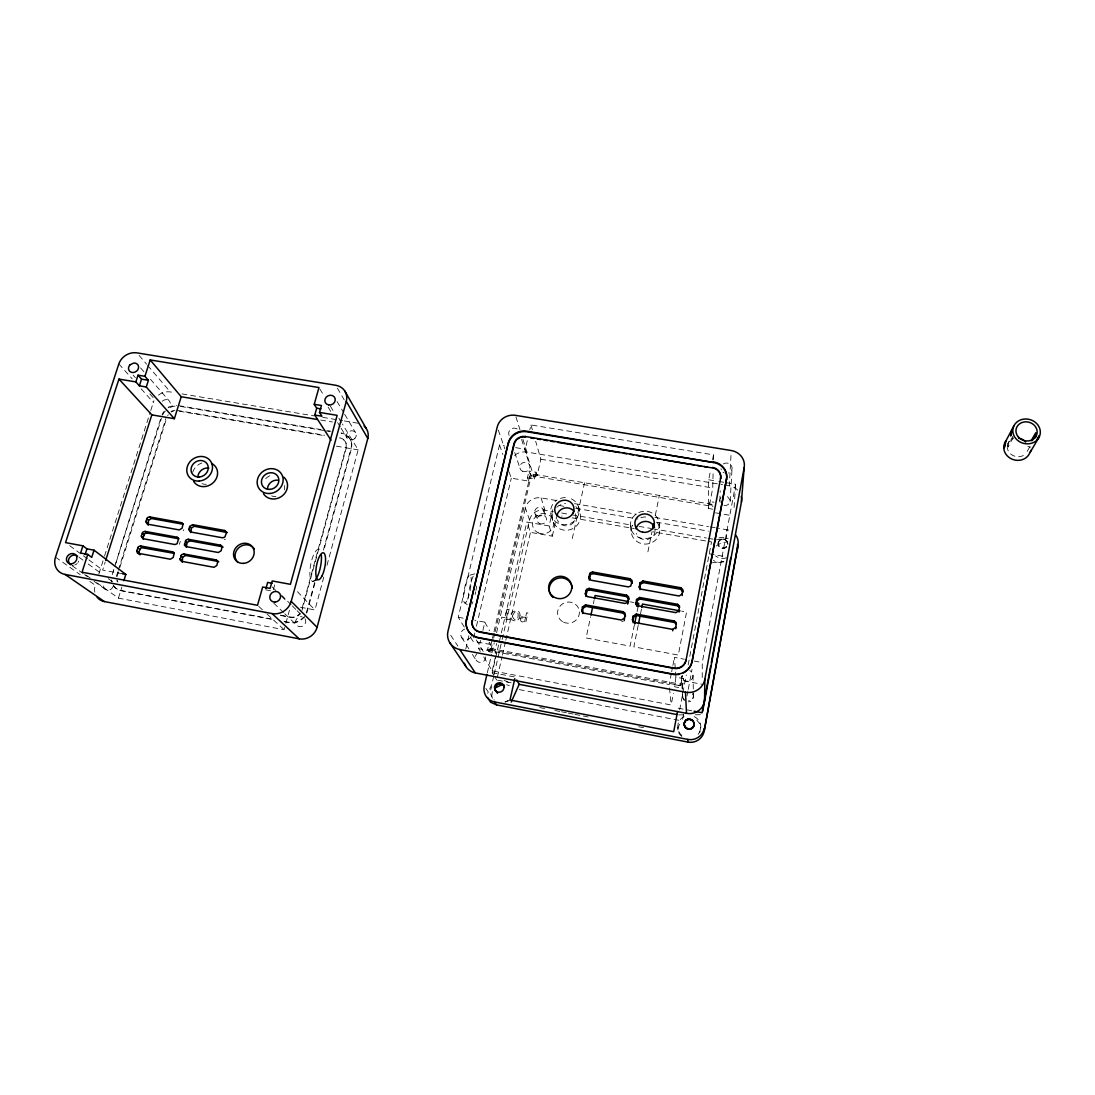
<?xml version="1.0" encoding="UTF-8"?>
<svg xmlns="http://www.w3.org/2000/svg" width="1095" height="1095" viewBox="0 0 1095 1095"><rect width="100%" height="100%" fill="white"/><g stroke="black" fill="none" stroke-linecap="round" stroke-linejoin="round"><path stroke-width="0.75" stroke-dasharray="5 3.75" d="M699.814 732.322L700.786 726.053M702.223 677.586L702.292 662.557L735.621 484.264L725.533 482.58M712.708 509.202L708.273 508.45L708.711 479.788L710.628 469.81M712.475 505.219L709.546 504.713L709.601 501.524L714.022 502.276M709.546 504.713L712.749 487.987L713.132 471.411M713.406 459.818L713.516 454.849L530.952 424.942L529.816 429.801M726.615 546.692A4.777 4.517 2.9 0 1 718.211 544.119L718.224 543.818A4.777 4.517 2.9 0 0 726.642 546.378M719.826 501.045L720.209 490.806M718.211 544.119L718.279 542.641A4.777 4.517 2.9 0 1 724.999 539.37L727.463 541.929L727.682 544.256M716.5 539.753L726.45 538.398L726.929 529.747L716.883 528.023M737.702 490.136A14.892 13.948 1.4 0 0 729.325 485.824L731.063 453.877M730.146 501.496L732.021 469.071M734.074 507.574L735.621 484.264M681.843 736.415C677.476 733.527 676.559 726.751 680.775 723.316M675.902 677.189L674.643 686.77L682.226 688.194L683.526 678.613L675.902 677.189L674.452 657.383L684.279 659.217M682.226 688.194L683.526 678.613M679.639 709.902L686.264 674.931M688.166 664.939L711.504 541.943L652.729 531.773M682.596 719.278L683.855 712.612M687.003 695.982L687.947 690.986M688.262 689.316L692.026 669.36M708.273 508.45L709.601 501.524M483.73 656.945L492.189 670.824L671.153 704.961L673.384 693.381M492.066 640.069L490.136 648.391L490.971 649.814L680.652 685.579L682.171 675.875M680.652 685.579L682.568 675.547M671.358 673.37L669.209 684.567L478.652 648.623L480.582 640.356M671.673 671.783L672.59 666.978M672.905 665.377L674.452 657.383M712.558 459.832L713.516 454.849M638.166 625.437L633.854 646.83L678.298 655.07L686.579 612.023L681.679 611.147M640.493 613.925L641.821 607.342M647.898 551.839L651.936 531.937M655.303 515.348L659.341 495.433M634.429 624.766L630.104 646.132L586.099 637.974L590.602 616.731M637.098 611.612L638.098 606.671M593.38 603.673L594.065 600.402M572.274 538.603L584.525 482.786M549.142 525.942L526.832 522.069L530.486 532.348L552.332 536.18L549.142 525.942L552.838 509.517M552.332 536.18L557.026 515.225L562.063 516.101M492.189 670.824L496.268 653.099L494.954 650.786L496.637 643.531M537.097 475.558L536.085 472.246L528.995 471.055L530.048 474.368L537.097 475.558L540.862 459.229L535.674 441.271M493.722 675.122L492.216 672.672L500.962 634.607M501.346 632.951L526.832 522.069M493.763 676.039L491.847 684.334L487.699 693.313M494.132 674.383L501.756 641.177M502.14 639.521L529.556 520.015L525.381 508.012A13.291 12.483 -17.8 0 1 541.094 497.896L557.834 500.771M511.16 682.787L496.719 680.022L502.03 656.795M502.413 655.138L505.452 641.862M505.822 640.205L530.486 532.348M488.986 651.717L487.631 649.403L489.314 642.149L490.656 644.517L488.986 651.717L496.268 653.099M509.052 471.836L511.283 478.159L528.502 481.075L527.434 477.79L528.995 471.055M528.502 481.075L530.048 474.368M492.449 638.399L493.599 633.416M493.996 631.747L530.582 473.67L713.105 504.521M490.971 649.814L493.27 639.863M493.653 638.207L494.803 633.238M495.186 631.582L531.226 475.709L530.582 473.67M487.357 672.686L491.587 654.386M491.97 652.729L494.269 642.751M496.569 632.759L525.381 508.012M527.434 477.79L534.538 478.994L536.085 472.246M482.909 630.446L484.839 622.179L474.86 620.331M534.538 478.994L525.271 449.251L527.544 439.519M473.697 637.851L474.874 632.855M476.434 626.203L511.283 478.159M465.758 649.02L468.906 635.73M464.28 627.093L458.244 617.238L499.525 444.953L504.357 445.761M300.441 607.219L314.936 609.942L323.846 576.928M326.967 565.376L358.147 449.867L342.393 423.984M302.097 608.272L345.965 447.417A8.965 8.103 -28.7 0 0 339.724 437.808L340.052 438.342A8.952 8.089 -28.7 0 1 346.294 447.937L302.028 610.298M306.285 612.707A14.988 13.756 -39.7 0 0 306.901 610.9L315.374 579.693M323.408 550.128L351.057 448.279A14.345 12.962 -28.7 0 0 341.065 432.922L341.394 433.469A14.331 12.948 -28.7 0 1 351.386 448.813L323.764 550.566M306.655 613.091A14.974 13.742 -39.7 0 0 307.271 611.284L315.743 580.104M96.853 582.773L118.424 598.13L284.084 629.707L285.425 624.848M285.863 623.219L289.436 610.257M273.38 589.726L275.037 583.799M492.312 691.629L491.764 696.146L494.269 700.061M179.402 544.283L180.292 541.354M118.424 598.13L121.874 587.071M116.481 576.257A9.294 8.199 -41.4 0 1 116.754 575.135L117.781 571.877M118.287 570.249L165.851 418.605M117.028 576.668A9.28 8.199 -41.4 0 1 117.302 575.546L119.341 569.03M119.861 567.402L166.851 417.51M160.445 419.399L112.265 574.601L113.812 569.715M115.851 563.2L161.444 418.317M98.865 573.944L104.011 557.752M104.518 556.137L150.248 412.117M150.768 410.502L153.327 402.399A14.125 12.291 -33 0 1 153.971 400.77M122.503 573.794L102.643 570.071L105.202 561.981M1009.029 441.531L1007.989 443.461A10.402 9.266 15.7 0 1 1013.477 438.63M1013.231 437.452L1008.413 446.322L1007.496 446.171L1012.82 436.344M1008.413 446.322L1007.373 448.225A10.402 9.266 15.7 0 0 1015.079 456.341A10.402 9.266 15.7 0 0 1025.878 453.426M1027.178 451.359L1029.998 446.514M183.18 530.76L183.809 529.734M716.171 546.022L721.564 542.723L727.272 541.97M505.165 702.169L510.571 699.787M312.759 581.322L318.207 579.803M469.96 575.162L475.641 573.602M723.562 561.899L717.841 562.584L713.434 560.503M712.393 562.748L723.973 561.311M224.201 539.37L225.392 539.274M726.45 538.398L728.189 538.261M621.741 621.481L623.096 621.385M678.681 714.898L683.691 714.857M695.366 714.761L702.046 714.706M206.243 484.318L204.04 484.209A8.828 7.829 -34.8 0 1 202.014 483.566M1027.781 446.582L1030.833 447.061M515.622 447.636L525.271 449.251M708.711 479.788L717.115 481.184M718.799 481.458L723.85 482.306M158.446 395.158A14.125 12.291 -33 0 1 170.3 391.942L173.653 392.503M182.016 393.899L314.238 415.936M322.614 417.332L342.694 420.672M344.364 420.959L357.75 423.19M514.554 455.397A14.481 13.455 -17.7 0 1 526.887 452.071L722.577 484.702M724.26 484.975L729.325 485.824M320.698 420.042L332.469 421.999M540.862 459.229L712.749 487.987M178.512 405.615L320.944 429.555M327.651 430.677L331.005 431.238M180.661 406.45L324.654 430.65M326.324 430.937L329.677 431.498M177.02 410.379L324.626 435.262M179.169 411.214L324.969 435.796M531.226 475.709L713.037 506.479M336.357 446.171L358.147 449.867M715.555 512.843L731.898 515.622M574.574 503.645L636.524 514.253M654.933 517.415L708.506 526.599M710.19 526.887L715.213 527.735M558.984 505.452L564.021 506.314M575.778 508.34L637.879 519.016M656.343 522.192L708.383 531.13M529.556 520.015A12.976 12.223 -17.9 0 1 544.886 510.133L553.29 511.584M561.708 513.035L570.112 514.499M571.795 514.787L632.376 525.244M639.097 526.394L650.882 528.433M652.565 528.721L706.398 538.015M708.082 538.302L713.132 539.178M572.137 517.839L634.265 528.584M709.245 553.837L725.807 556.725M630.364 601.867L633.731 602.483M458.244 617.238L463.226 618.169M694.107 661.038L702.292 662.557M265.579 589.822L272.97 591.204M490.656 644.517L472.917 641.177L470.316 636.948M683.636 680.789L702.182 684.279M490.136 648.391L680.584 684.265M487.631 649.403L494.954 650.786M674.479 684.635L682.103 686.072M280.416 615.144L290.49 617.046A9.362 8.596 -39.7 0 0 300.057 613.145M280.813 615.527L290.887 617.429A9.349 8.596 -39.7 0 0 299.66 614.459M113.565 586.044A14.865 13.126 -41.4 0 0 120.888 590.438L274.051 619.483M284.043 621.385L289.039 622.33A14.988 13.756 -39.7 0 0 303.11 617.58M113.168 585.004A14.851 13.113 -41.4 0 0 121.435 590.835L274.311 619.838M284.399 621.755L289.436 622.713A14.974 13.742 -39.7 0 0 304.752 616.458M492.216 672.672L515.156 677.052M678.188 708.178L692.505 710.915M519.317 689.617L682.294 720.934M539.739 707.562L544.762 708.533M554.823 710.491L559.86 711.463M561.53 711.791L566.567 712.763M568.237 713.091L573.274 714.063M574.957 714.392L581.664 715.692M583.334 716.007L588.371 716.979M638.672 726.724L643.709 727.71M55.503 557.177L80.181 574.615M89.79 581.39L95.279 585.264A14.906 13.113 -42.2 0 0 94.895 592.463M86.067 575.094L90.118 577.968M72.16 565.759L83.261 573.657M84.616 574.615L87.313 576.545M94.06 581.336L105.832 589.712M464.896 602.989L467.278 604.727M78.922 557.191L82.919 560.12M88.243 564.021L101.548 573.766M108.2 578.639L112.196 581.568A5.229 4.599 -42.1 0 0 111.211 580.87M69.669 545.652L82.029 554.809M83.398 555.822L87.518 558.874M88.9 559.901L102.643 570.071M696.776 720.072L700.157 724.137L700.786 726.834M258.735 606.397L265.975 613.049M267.18 614.172L284.084 629.707M273.75 603.167L283.55 612.57M284.782 613.747L297.032 625.505M281.456 595.105L291.078 604.686M292.283 605.877L295.883 609.477M297.087 610.668L303.096 616.663M272.285 587.016L275.748 590.465M281.524 596.214L287.301 601.949M297.416 591.642L314.936 609.942M118.835 363.937L132.194 378.829M141.091 388.752L153.327 402.399M133.152 375.174L135.369 377.666M149.81 393.885L153.149 397.636M140.557 367.893L143.842 371.67M150.412 379.24L169.027 400.674A4.969 4.325 -33 0 1 168.794 407.039M139.079 355.396L146.62 364.211M147.688 365.484L170.3 391.942M492.654 698.254L492.216 697.583A11.292 10.923 -37.6 0 1 491.806 686.551M450.702 635.278L457.888 646.146M485.865 688.385L488.233 691.958M461.542 637.317L468.811 648.733M472.451 654.44L476.079 660.148M508.039 701.238L507.628 700.567A11.292 10.923 -37.6 0 1 504.973 701.868M328.13 407.162L330.717 411.378M337.63 422.615L340.216 426.831M341.092 428.227L347.129 438.055M494.475 676.354L496.719 680.022M478.652 648.623L480.349 651.388M319.849 388.971L324.229 396.144M330.361 406.19L333.865 411.925M338.889 418.222L341.517 422.547M476.243 639.863L483.21 651.457M337.096 401.55L343.83 412.883M344.679 414.307L355.629 432.717M337.397 388.178L344.186 399.853M484.839 622.179L489.547 630.72M509.161 435.399L508.874 434.825A5.379 4.955 -17.6 0 1 518.496 430.225M499.525 444.953L502.892 454.439M498.321 430.089L504.85 448.895M514.732 452.495L520.07 468.55M534.88 513.185L537.453 520.946M521.603 439.465L529.679 465.32M543.695 510.202L546.131 518.003M515.991 416.949L519.961 429.719M522.931 439.3L526.887 452.071M541.094 497.896L544.886 510.133M551.25 515.69L552.948 521.343M530.952 424.942L532.375 429.842M578.42 506.52L579.803 512.282M630.391 526.024L631.199 531.595M669.524 687.961L671.153 704.961M659.272 523.766A14.481 13.701 -6.5 0 1 638.522 537.358A14.481 13.701 -6.5 0 1 636.701 513.692A14.481 13.701 -6.5 0 1 659.272 523.766L659.751 529.378M677.778 727.614L677.956 729.886M682.24 689.303L681.487 676.053A5.776 5.639 8.2 0 0 686.688 681.254A5.776 5.639 8.2 0 0 692.807 677.189A5.776 5.639 8.2 0 0 689.713 670.564M682.336 690.959L682.678 696.954M692.998 675.232L693.463 696.201M1007.455 443.721L1007.496 446.171M315.647 579.406A16.247 5.023 -79.1 0 1 310.323 566.827A16.247 5.023 -79.1 0 1 319.863 550.128M78.676 561.078A5.543 4.832 -41.4 0 1 78.073 562.351M77.184 563.487A5.543 4.832 -41.4 0 1 74.761 565.006M73.392 565.28A5.543 4.832 -41.4 0 1 72.051 565.212M162.279 401.249A4.969 4.325 -33 0 1 169.027 400.674M305.094 618.839A5.283 4.859 -40.4 0 1 301.96 626.436A5.283 4.859 -40.4 0 1 295.554 622.056L295.746 620.742A5.283 4.859 -40.4 0 1 302.015 616.731M303.233 617.142A5.283 4.859 -40.4 0 1 304.287 617.854M113.25 586.181A5.229 4.599 -42.1 0 1 107.009 590.109A5.229 4.599 -42.1 0 1 103.806 584.401M192.679 472.274A13.195 11.703 -34.8 0 1 201.904 462.966M265.688 478.707A13.249 11.922 -33.1 0 1 271.492 475.066M284.399 485.55A8.87 7.98 -33.2 0 1 284.358 489.807M275.967 496.596A8.87 7.98 -33.2 0 1 271.669 495.843M162.594 415.046A14.18 12.401 -33.3 0 1 165.701 410.611M170.231 407.45A14.18 12.401 -33.3 0 1 177.253 405.985M111.923 581.774A14.851 13.113 -41.4 0 1 111.649 580.021M117.877 582.047A9.28 8.199 -41.4 0 1 117.097 580.035M167.686 415.648A8.87 7.747 -33.3 0 1 168.26 414.786M171.463 412.021A8.87 7.747 -33.3 0 1 173.421 411.2M162.101 414.499A14.194 12.401 -33.3 0 1 163.99 411.433M168.124 407.778A14.194 12.401 -33.3 0 1 176.774 405.437M117.329 581.65A9.294 8.199 -41.4 0 1 116.864 580.665M170.984 411.474A8.87 7.747 -33.3 0 1 174.995 410.283M485.756 656.863A5.297 5.078 -34.7 0 1 478.693 662.146A5.297 5.078 -34.7 0 1 476.708 653.879M692.533 693.6A5.42 5.311 12 0 1 688.495 701.895M684.553 700.595A5.42 5.311 12 0 1 683.184 694.257M724.11 505.452A5.215 4.886 1.3 0 0 730.214 500.223L727.217 496.227A5.215 4.886 1.3 0 0 725.917 495.83M720.127 502.29A5.215 4.886 1.3 0 1 719.894 499.772M720.305 498.553A5.215 4.886 1.3 0 1 721.03 497.486M476.626 586.14A16.699 3.367 -79.5 0 1 475.983 590.369M475.709 591.779A16.699 3.367 -79.5 0 1 475.107 594.558M472.917 601.785A16.699 3.367 -79.5 0 1 471.753 604.344M468.208 598.021A16.699 3.367 -79.5 0 1 474.683 574.026M693.149 693.806A5.434 5.324 11.8 0 1 688.454 700.868M684.498 699.582A5.434 5.324 11.8 0 1 683.554 698.542M682.91 697.282A5.434 5.324 11.8 0 1 682.691 694.531M723.384 463.951A5.543 5.16 0.4 0 1 731.474 465.799A5.543 5.16 0.4 0 1 728.462 473.026M724.219 472.848A5.543 5.16 0.4 0 1 723.001 472.123M721.359 469.933A5.543 5.16 0.4 0 1 721.044 468.619M471.192 636.619A5.639 5.379 -33.2 0 1 461.98 637.892A5.639 5.379 -33.2 0 1 464.677 629.091M571.303 498.868A14.345 13.496 -15.2 0 1 576.271 518.962A14.345 13.496 -15.2 0 1 554.399 520.7A14.345 13.496 -15.2 0 1 557.081 500.004M560.435 498.389A14.345 13.496 -15.2 0 1 567.799 497.801M655.043 529.734A9.609 9.102 -6.3 0 1 636.373 533.552M575.395 513.76A9.513 8.965 -15.2 0 1 569.318 525.313A9.513 8.965 -15.2 0 1 557.369 519.851M575.806 506.588A14.18 13.359 -15.2 0 1 578.379 523.602A14.18 13.359 -15.2 0 1 561.092 529.433A14.18 13.359 -15.2 0 1 552.578 514.417M556.766 507.3A14.18 13.359 -15.2 0 1 565.636 503.481M657.315 522.767A14.317 13.564 -6.3 0 1 655.426 540.163A14.317 13.564 -6.3 0 1 637.057 541.601A14.317 13.564 -6.3 0 1 632.623 524.697M640.808 517.743A14.317 13.564 -6.3 0 1 646.953 517.004M726.929 529.747A13.646 12.907 3 0 1 728.654 530.158M504.124 680.542A11.292 10.923 -37.6 0 1 511.091 685.183M718.265 542.942A4.777 4.517 2.9 0 1 727.723 543.394M694.23 716.609A11.566 11.374 20.4 0 1 698.076 734.348M681.774 735.443A11.566 11.374 20.4 0 1 685.415 716.075M726.587 557.82A11.155 10.567 3.1 0 1 715.582 555.904M718.977 537.932A11.155 10.567 3.1 0 1 727.477 538.329M726.751 546.802A4.955 4.681 2.9 0 1 718.676 546.09A4.955 4.681 2.9 0 1 722.111 539.151A4.955 4.681 2.9 0 1 727.833 544.598M506.656 684.813A11.155 10.799 -38.1 0 1 509.339 685.716M512.268 616.157C519.495 630.775 520.672 599.923 512.268 616.157M520.084 618.675L521.193 621.59L525.709 622.781L527.899 613.022L526.586 612.776L525.764 616.403L522.11 616.334L520.084 618.675M520.015 615.458C520.166 619.25 515.95 622.576 512.542 620.194A3.928 3.764 -26.6 0 1 511.05 618.155C508.053 611.174 520.426 607.273 520.015 615.458M525.518 617.512L524.628 621.412C519.619 622.111 521.562 615.226 525.518 617.512M507.094 609.19L505.123 617.772L501.797 617.156L501.524 618.305L509.503 619.784L509.764 618.634L506.437 618.018L508.408 609.436L507.094 609.19M354.889 438.37L353.877 439.191A5.023 4.544 -27.6 0 1 346.485 436.207A5.023 4.544 -27.6 0 1 353.042 430.91A5.023 4.544 -27.6 0 1 354.889 438.37M522.548 471.247A5.064 4.708 -17.7 0 0 529.912 466.525A5.064 4.708 -17.7 0 0 522.164 463.062A5.064 4.708 -17.7 0 0 522.548 471.247M467.62 599.211A14.139 2.902 -79.5 0 0 470.617 575.751A14.139 2.902 -79.5 0 0 463.965 592.258A14.139 2.902 -79.5 0 0 467.62 599.211M538.288 532.854A10.704 10.088 -17.8 0 0 553.783 522.794A10.704 10.088 -17.8 0 0 537.358 515.334A10.704 10.088 -17.8 0 0 538.288 532.854M539.63 523.547A4.75 4.476 -17.8 0 0 546.514 519.098A4.75 4.476 -17.8 0 0 539.233 515.786A4.75 4.476 -17.8 0 0 539.63 523.547M537.166 515.677A4.654 4.38 -17.8 0 0 543.914 511.324A4.654 4.38 -17.8 0 0 536.783 508.08A4.654 4.38 -17.8 0 0 537.166 515.677M563.583 622.179A10.95 10.539 -18.8 0 0 579.392 611.79A10.95 10.539 -18.8 0 0 562.529 603.892A10.95 10.539 -18.8 0 0 563.583 622.179"/><path stroke-width="1.5" d="M487.549 697.46L490.574 702.21L496.541 704.893L687.852 742.068A14.03 13.797 21.2 0 0 704.181 731.118L738.016 544.735A13.646 12.907 3 0 0 735.73 535.085M704.564 701.252L704.838 679.324L744.176 467.592A15.891 14.769 0.5 0 0 731.241 450.524L515.499 415.347A15.426 14.208 -17.6 0 0 497.239 426.954L447.992 631.199A16.192 15.426 -33.5 0 0 459.832 649.54L475.339 672.932L686.497 713.324A15.494 15.179 12.7 0 0 704.564 701.252L741.424 501.975L744.176 467.592M712.585 467.401A9.937 9.266 -0.7 0 1 720.62 478.132L685.99 660.449A10.293 10.019 3.6 0 1 673.972 668.429L479.856 632.157A10.074 9.622 -30.6 0 1 472.41 620.769L513.938 443.803A9.691 8.952 -17.2 0 1 525.408 436.494L712.571 467.962A9.923 9.266 -0.7 0 1 713.735 468.222M216.153 559.901L217.754 561.393L216.837 565.499L213.977 567.306L181.551 561.297L179.991 559.846L181.537 554.686L183.768 553.933L216.153 559.901L218.767 561.886M220.478 545.146L222.066 546.692L221.176 550.717L218.316 552.51L185.986 546.583L184.412 545.132L185.958 539.999L188.189 539.26L220.478 545.146L223.079 547.185M683.335 672.946A16.466 16.028 3.6 0 0 692.067 661.585L726.478 479.651A15.877 14.81 -0.7 0 0 725.752 472.013L724.917 470.234A15.877 14.81 -0.7 0 0 713.625 462.514L526.654 431.184A15.494 14.331 -17.2 0 0 508.313 442.873L466.607 619.688A16.124 15.385 -30.6 0 0 478.501 637.933L570.632 655.207M227.363 532.567L194.239 526.271L191.406 528.036L190.776 532.567M217.754 561.393L185.479 555.439L182.632 557.232L182.263 562.296M222.066 546.692L189.873 540.807L187.026 542.586L186.396 547.144M188.86 529.378L190.393 531.951L222.641 537.809L224.858 537.056L226.337 533.087L224.79 530.5L192.583 524.669L189.736 526.449L188.86 529.378L190.53 530.952M720.62 478.132L720.592 478.679A9.923 9.266 -0.7 0 0 716.91 469.741M181.469 522.657L183.029 524.094L182.112 528.146L179.265 529.925L147.332 524.122L145.84 521.562L147.36 517.634L149.577 516.895L181.469 522.657L183.166 524.259L151.37 518.496L148.537 520.276L148.14 525.23M172.613 551.866L174.351 553.386L141.2 547.582L138.627 552.208L140.119 554.795L137.272 552.783L136.779 550.689L138.326 546.706L140.543 545.967L172.613 551.866L174.173 553.317L173.243 557.437L170.382 559.23L138.271 553.29M141.323 536.085L142.815 538.658L174.844 544.53L177.061 543.791L178.622 538.658L177.061 537.221L145.074 531.376L142.856 532.129L141.323 536.085L143.144 537.631L143.377 539.246M726.478 479.651L726.505 479.104A15.891 14.824 -0.7 0 0 725.78 471.452L724.945 469.687A15.891 14.824 -0.7 0 0 713.639 461.953M704.181 731.118L738.016 544.735M737.66 549.129L737.51 544.448M710.696 666.02L702.059 712.736L694.093 711.216M711.312 662.694L730.762 557.588M702.661 711.353L704.222 702.976M677.545 711.545L673.712 731.693L509.983 700.02L514.787 678.695M692.067 661.585L726.505 479.104M675.82 628.776L676.272 622.672L674.26 621.002L636.263 614.09L633.17 616.115L632.499 619.469L633.211 622.768M678.968 610.613L679.516 605.959L677.518 604.317L639.617 597.487L636.551 599.499L635.962 604.139L637.947 605.781L675.889 612.639L678.968 610.613L679.051 612.105M682.185 593.996L682.732 589.37L680.734 587.728L642.957 580.993L639.904 583.005L639.329 587.604L641.3 589.233L679.133 596.008L682.185 593.996L682.253 595.529M638.495 623.794L640.151 615.568M641.821 607.342L642.478 604.057L680.036 610.846M676.368 624.109L674.369 622.453L636.496 615.554L634.019 616.403L632.746 620.92L632.499 619.469M636.578 606.165L636.784 601.018L639.85 599.006L677.6 605.822L679.584 607.465M639.932 589.685L640.123 584.579L643.176 582.581L680.803 589.288L682.897 592.217L682.842 590.67M652.62 528.611L653.619 523.643M634.771 623.11L636.428 614.897M638.098 606.671L638.768 603.386L635.401 602.784M624.533 618.018L625.135 613.364L623.164 611.708L585.551 604.878L582.472 606.89L581.842 611.516L583.786 613.159L621.454 620.044L624.533 618.018L624.218 620.646M628.612 598.075L627.339 602.578L624.862 603.413L587.317 596.611L585.305 593.695L586.619 589.22L589.083 588.385L626.559 595.132L628.53 596.775L628.886 599.595L626.833 596.665L589.48 589.931L587.029 590.766L585.798 596.515M631.993 581.596L630.72 586.058L628.256 586.893L590.835 580.186L588.823 577.284L590.123 572.849L592.573 572.014L629.953 578.68L631.911 580.309L632.253 583.17L630.2 580.268L592.97 573.616L590.52 574.451L589.302 580.145M590.958 615.103L592.682 606.931M594.421 598.76L595.105 595.502L628.694 601.566M582.649 613.515L582.91 608.368L585.976 606.37L623.438 613.186L625.491 616.129L625.218 614.665M486.974 674.356L484.277 685.99A13.865 13.386 -37.6 0 0 494.57 701.922L496.541 704.893M472.807 619.099L514.13 444.378A9.677 8.952 -17.2 0 1 516.429 440.149M466.607 619.688L508.313 442.873M97.072 597.158A14.906 13.113 -42.2 0 0 104.381 601.566L299.181 638.837A15.043 13.865 -40.5 0 0 317.085 627.339L367.81 438.465A14.29 12.935 -27.5 0 0 364.06 426.051M65.016 574.423L272.066 613.583A16.055 14.673 -39.5 0 0 291.215 601.347L346.294 401.359A15.22 13.619 -27 0 0 335.7 385.262L136.93 352.877A15.029 12.921 -32.5 0 0 118.835 363.937L55.503 557.177A15.891 13.838 -41.4 0 0 65.016 574.423L104.381 601.566M1035.145 437.685L1035.747 432.799L1031.175 440.71M1037.759 437.781L1037.102 440.163L1038.922 435.783M265.989 588.343L267.659 582.43L272.094 583.252M331.06 440.286L314.771 415.046L316.701 408.189L314.238 404.315L318.973 387.548L150.193 359.94L144.937 376.31L148.414 380.293L146.265 386.987L174.365 418.714L181.222 396.746L150.193 359.94M314.771 415.046L321.93 416.237L319.494 412.418L321.437 405.506L314.238 404.315M1004.964 442.982L1004.334 447.745L1005.99 441.052M1011.274 431.156L1010.644 436.002L1012.355 429.144M143.144 537.631L144.677 533.689L146.881 532.95L178.772 538.781L177.061 537.221M123.844 580.747L125.816 574.423L94.019 550.169L86.929 548.855L82.933 545.83L65.549 542.614L118.958 379.089L135.848 381.895L139.38 385.837L146.265 386.987M105.709 560.366L151.822 414.882L118.958 379.089M85.081 554.617L86.929 548.855M139.38 385.837L141.529 379.144L138.011 375.174L135.848 381.895M82.933 545.83L80.592 553.071L87.737 554.399L82.029 572.206L257.517 605.289L262.677 587.002L270.123 588.398L272.203 580.952L290.408 584.319L337.15 415.347L319.494 412.418M94.019 550.169L91.72 557.382L87.737 554.399M511.228 702.046L519.181 684.334L516.758 679.968M675.724 627.353L672.631 629.392L634.566 622.439L632.582 620.783M627.613 604.07L628.201 602.907M1004.717 443.119L1013.765 426.16M1032.256 440.573L1035.528 434.948L1035.583 437.439M1030.231 451.852L1031.353 449.935M1039.388 436.631A13.865 12.305 15.3 0 1 1015.818 438.589A13.865 12.305 15.3 0 1 1024.482 419.043A13.865 12.305 15.3 0 1 1039.388 436.631L1029.56 453.344A13.455 12.004 15.7 0 1 1010.644 458.476A13.455 12.004 15.7 0 1 1006.401 440.464M495.72 687.701L500.962 685.21A11.155 10.799 -38.1 0 1 503.796 684.649M685.621 720.072L688.509 718.977M508.504 443.434A15.481 14.317 -17.2 0 1 526.832 431.772L713.625 462.514M530.637 437.904L534.004 438.465M537.371 439.013L540.738 439.574M544.119 440.135L547.486 440.683M550.853 441.244L554.221 441.805M557.588 442.353L574.437 445.145M577.804 445.692L581.171 446.254M584.538 446.815L587.919 447.362M591.286 447.923L594.653 448.485M598.021 449.032L619.921 452.646M623.288 453.207L626.655 453.768M630.022 454.315L633.403 454.877M636.77 455.438L640.137 455.985M643.504 456.547L646.871 457.108M650.238 457.655L653.619 458.216M656.986 458.778L660.353 459.325M663.721 459.886L694.038 464.896M697.405 465.457L700.786 466.005M704.153 466.566L707.521 467.127M138.011 375.174L144.937 376.31M141.529 379.144L148.414 380.293M316.701 408.189L320.986 408.9M181.222 396.746L317.345 419.481M151.822 414.882L174.365 418.714M472.164 620.359A10.088 9.622 -30.6 0 0 479.624 631.76L673.945 668.059A10.293 10.033 3.5 0 0 685.976 660.08L685.99 660.449M466.361 619.277A16.138 15.398 -30.6 0 0 478.269 637.536L672.795 674A16.48 16.042 3.5 0 0 692.067 661.202M573.985 655.837L672.823 674.369A16.466 16.028 3.6 0 0 679.27 674.328M122.503 573.794L125.816 574.423M459.832 649.54L685.497 692.218A16.576 16.179 8.6 0 0 704.838 679.324M519.181 684.334L677.011 714.583M494.57 701.922L687.728 739.399A14.167 13.934 20.2 0 0 704.222 728.339M136.779 550.689L138.627 552.208M137.696 547.746L139.53 549.279M140.543 545.967L142.377 547.486M142.227 533.155L144.047 534.73M145.074 531.376L146.881 532.95M180.018 558.683L181.743 560.188M180.921 555.726L182.632 557.232M145.84 521.562L147.647 523.164M183.768 553.933L185.479 555.439M146.744 518.66L148.537 520.276M149.577 516.895L151.37 518.496M184.453 543.982L186.15 545.529M185.342 541.039L187.026 542.586M188.189 539.26L189.873 540.807M272.066 613.583L299.181 638.837M189.736 526.449L191.406 528.036M192.583 524.669L194.239 526.271M291.215 601.347L317.085 627.339M224.79 530.5L226.35 532.074M449.922 642.929L466.032 666.704M346.294 401.359L367.81 438.465M344.761 390.942L366.305 428.583M525.408 436.494L525.586 437.069A9.677 8.952 -17.2 0 0 520.618 437.48M581.76 610.202L582.198 611.681M582.472 606.89L582.91 608.368M585.551 604.878L585.976 606.37M585.305 593.695L585.729 595.215M586.017 590.397L586.427 591.93M589.083 588.385L589.48 589.931M588.823 577.284L589.22 578.872M589.521 574.013L589.918 575.6M592.573 572.014L592.97 573.616M623.164 611.708L623.438 613.186M626.559 595.132L626.833 596.665M634.566 622.439L634.813 623.876M633.17 616.115L633.43 617.58M629.953 578.68L630.2 580.268M636.263 614.09L636.496 615.554M635.88 602.825L636.113 604.33M636.551 599.499L636.784 601.018M639.617 597.487L639.85 599.006M639.234 586.304L639.453 587.864M639.904 583.005L640.123 584.579M642.957 580.993L643.176 582.581M672.631 629.392L672.741 630.816M674.26 621.002L674.369 622.453M677.518 604.317L677.6 605.822M685.497 692.218L686.497 713.324M687.728 739.399L687.852 742.068M680.734 587.728L680.803 589.288M1018.747 438.205A10.402 9.266 15.7 0 1 1025.645 442.038M237.916 562.488A10.69 9.663 -37.7 0 1 238.204 548.321L240.366 546.556A10.69 9.663 -37.7 0 1 254.368 549.115M321.3 554.576A16.247 5.023 -79.1 0 1 315.647 579.406M70.819 564.801A5.543 4.832 -41.4 0 1 69.724 557.341A5.543 4.832 -41.4 0 1 77.594 556.219M211.513 463.377A13.195 11.703 -34.8 0 1 213.621 482.306A13.195 11.703 -34.8 0 1 193.664 481.403M283.851 477.215A13.249 11.922 -33.1 0 1 282.387 495.789A13.249 11.922 -33.1 0 1 263.443 493.694M197.962 476.859A8.828 7.829 -34.8 0 1 199.222 472.698L200.618 470.905A8.828 7.829 -34.8 0 1 208.885 468.126M267.454 489.054A8.87 7.98 -33.2 0 1 278.376 480.24M475.339 672.932A15.152 14.522 -35 0 1 464.431 663.255M741.274 496.528A14.892 13.948 1.4 0 1 741.424 501.975M552.961 597.473A11.593 11.101 -18.6 0 1 555.74 579.077A11.593 11.101 -18.6 0 1 572.233 588.125M636.044 528.858A9.609 9.102 -6.3 0 1 654.536 527.42M557.109 515.211A9.513 8.965 -15.2 0 1 574.314 511.68M517.333 439.3A9.677 8.952 -17.2 0 1 519.454 437.959M714.857 468.605A9.923 9.266 -0.7 0 1 715.925 469.112M694.025 724.958A4.955 4.873 19.4 0 1 684.238 724.356M693.997 722.577A5.133 5.051 19.5 0 1 688.687 729.256A5.133 5.051 19.5 0 1 684.745 721.619A5.133 5.051 19.5 0 1 693.395 721.4M684.307 723.289A4.955 4.873 19.5 0 1 694.093 723.891M504.439 686.962A4.832 4.667 -37.3 0 0 495.227 687.605L495.104 688.837A4.832 4.667 -37.3 0 0 495.843 691.164M497.65 692.765A4.832 4.667 -37.3 0 1 496.637 692.081M497.568 692.93A5.01 4.845 -37.3 0 1 496.514 692.218M495.693 691.26A5.01 4.845 -37.3 0 1 497.239 684.443A5.01 4.845 -37.3 0 1 504.07 685.757M694.093 723.685L694.025 725.164A4.955 4.873 19.5 0 1 684.238 724.562L684.293 723.083A4.955 4.873 19.4 0 1 694.093 723.685M504.042 687.154L503.919 688.385A4.845 4.681 -37.2 0 1 494.461 687.824L494.584 686.592A4.845 4.681 -37.2 0 1 504.042 687.154M572.931 513.213L571.508 515.211A9.663 9.088 -15.2 0 1 556.287 514.54A9.663 9.088 -15.2 0 1 561.379 500.743L563.843 500.237A9.663 9.088 -15.2 0 1 572.931 513.213M130.127 364.745L129.278 365.785A5.256 4.531 -32.5 0 0 131.605 372.368A5.256 4.531 -32.5 0 0 138.49 368.153A5.256 4.531 -32.5 0 0 133.768 363.047L130.127 364.745M642.751 532.238L640.342 531.499A9.759 9.225 -6.5 0 1 638.166 516.306A9.759 9.225 -6.5 0 1 653.838 520.015L654.345 522.37A9.759 9.225 -6.5 0 1 642.751 532.238M552.414 595.954L550.457 593.777A11.634 11.142 -18.6 0 1 553.892 578.242A11.634 11.142 -18.6 0 1 569.906 581.116L571.207 583.717A11.634 11.142 -18.6 0 1 552.414 595.954M1018.268 436.932A10.704 9.499 15.3 0 0 1036.459 435.427A10.704 9.499 15.3 0 0 1024.961 421.862A10.704 9.499 15.3 0 0 1018.268 436.932M275.132 602.086A5.612 5.133 -39.4 0 0 279.909 593.75A5.612 5.133 -39.4 0 0 270.506 594.475A5.612 5.133 -39.4 0 0 275.132 602.086M328.719 404.945A5.324 4.763 -27.1 0 0 335.084 398.429A5.324 4.763 -27.1 0 0 326.351 397.006A5.324 4.763 -27.1 0 0 328.719 404.945M71.353 563.829A5.557 4.845 -41.4 0 0 76.335 555.726A5.557 4.845 -41.4 0 0 67.247 556.452A5.557 4.845 -41.4 0 0 71.353 563.829M321.834 576.271A13.77 4.216 -79.1 0 0 324.229 553.358A13.77 4.216 -79.1 0 0 316.003 569.167A13.77 4.216 -79.1 0 0 321.834 576.271M243.679 563.377A10.717 9.691 -37.7 0 0 252.89 547.582A10.717 9.691 -37.7 0 0 234.973 549.019A10.717 9.691 -37.7 0 0 243.679 563.377M199.413 476.996A8.952 7.925 -34.7 0 0 207.229 464.006A8.952 7.925 -34.7 0 0 192.282 465.265A8.952 7.925 -34.7 0 0 199.413 476.996M270.054 489.397A8.993 8.076 -33 0 0 277.747 476.27A8.993 8.076 -33 0 0 262.636 477.529A8.993 8.076 -33 0 0 270.054 489.397M270.027 493.489A13.386 12.031 -33 0 0 281.47 473.93A13.386 12.031 -33 0 0 258.954 475.832A13.386 12.031 -33 0 0 270.027 493.489M199.317 481.047A13.345 11.799 -34.7 0 0 210.938 461.679A13.345 11.799 -34.7 0 0 188.668 463.582A13.345 11.799 -34.7 0 0 199.317 481.047"/></g></svg>
